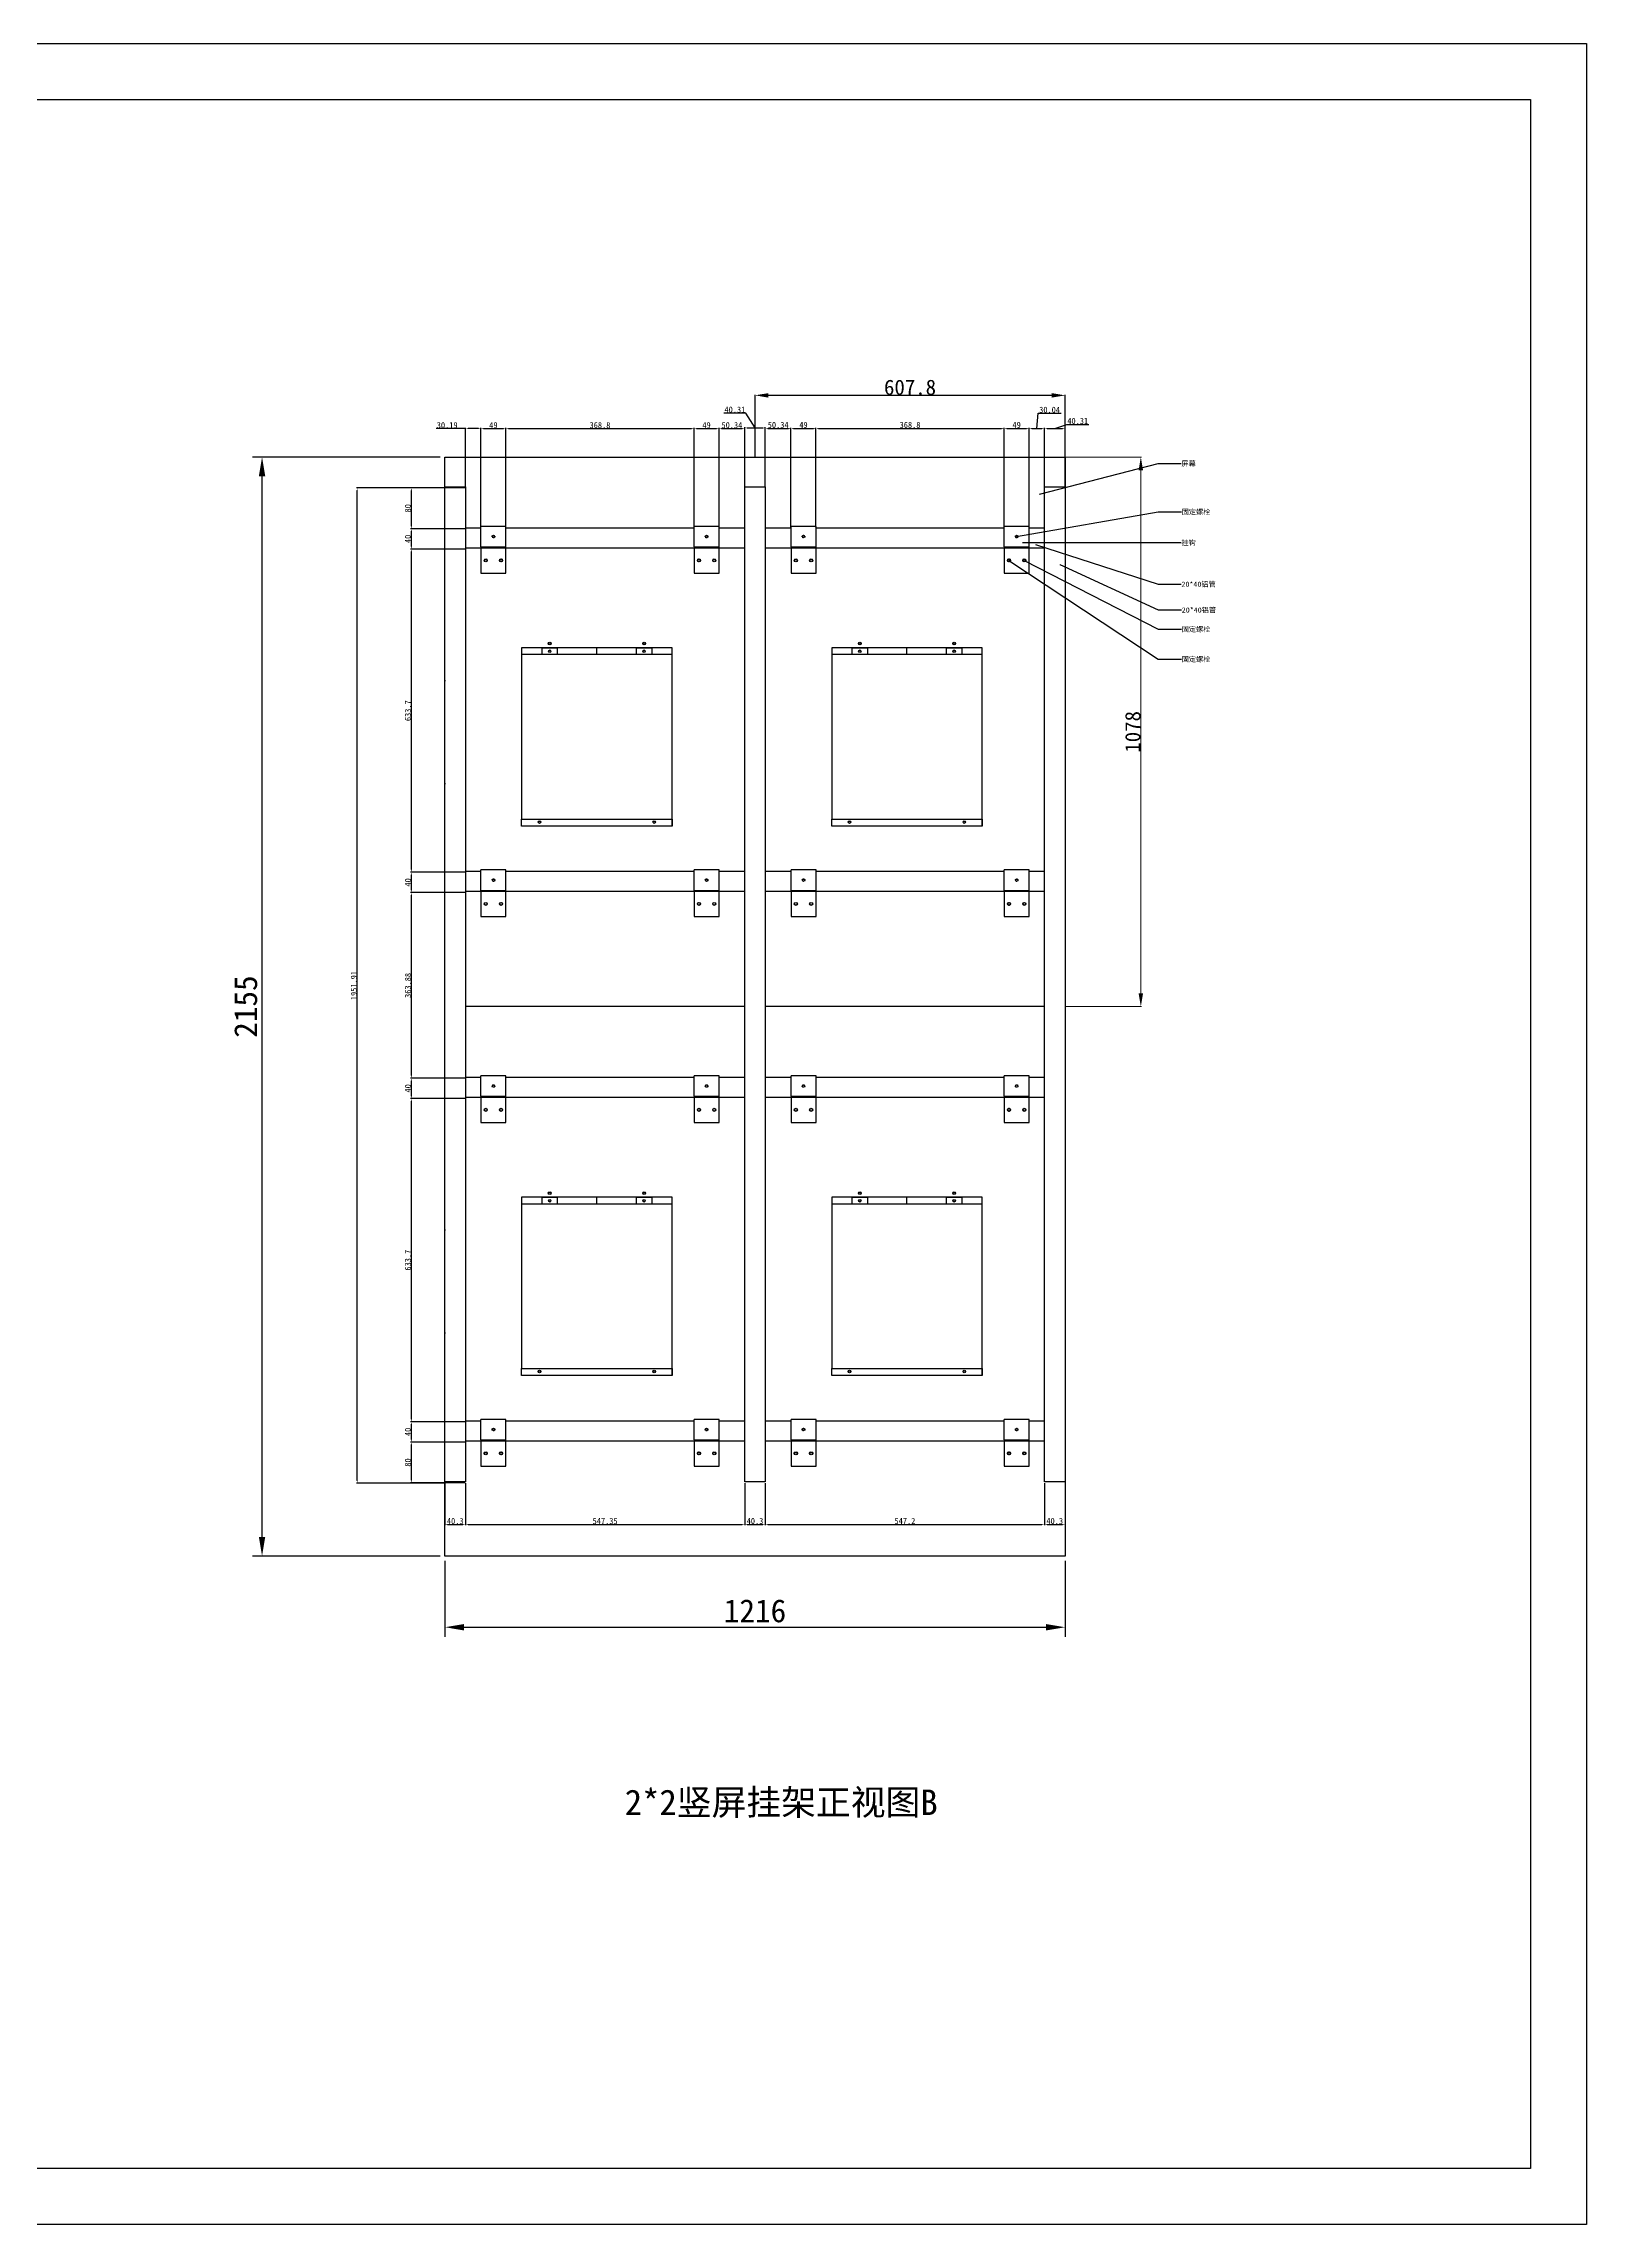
# Model space of a CAD drawing. Header units: millimetres. Extents: x 1129 to 15876, y -7514 to 3330.
# Drawn here: x 12852 to 15876, y -947 to 3330 of the extents above; entities that cross this region are included whole.
import ezdxf

# ---------------------------------------------------------------- set-up
doc = ezdxf.new("R2010")
doc.units = ezdxf.units.MM
doc.linetypes.add('HIDDEN', pattern=[0.375, 0.25, -0.125])
for name, color, linetype in [('02___PRT_ALL_AXES', 7, 'Continuous'), ('06___PRT_ALL_SURFS', 7, 'Continuous'), ('DEFAULT_2', 8, 'HIDDEN'), ('图框', 7, 'Continuous')]:
    doc.layers.add(name, color=color, linetype=linetype)
doc.layers.add('dim（尺寸标注）', color=4, linetype='Continuous', lineweight=13)
doc.layers.add('粗实线', color=7, linetype='Continuous', lineweight=25)
doc.dimstyles.new('1-15', dxfattribs={"dimscale": 15, "dimtxt": 3, "dimasz": 2.5, "dimexe": 1.25, "dimexo": 0.625, "dimtad": 1, "dimdec": 0, "dimtxsty": 'Standard', "dimcen": 2.5, "dimclrd": 4, "dimclre": 4, "dimadec": 0, "dimazin": 0, "dimtfac": 1, "dimtdec": 0, "dimtmove": 0, "dimatfit": 3, "dimfxl": 100, "dimfxlon": 1, "dimarcsym": 0})
doc.dimstyles.new('ISO-25', dxfattribs={"dimtxt": 12, "dimasz": 5, "dimexe": 1.25, "dimexo": 0.625, "dimtad": 1, "dimdsep": 46, "dimtxsty": 'Standard', "dimcen": 2.5, "dimclrd": 4, "dimclre": 4, "dimclrt": 4, "dimadec": 0, "dimazin": 0, "dimtfac": 1, "dimtmove": 0, "dimatfit": 3, "dimfxl": 100, "dimarcsym": 0})

# ---------------------------------------------------------------- blocks, each defined once
blk = doc.blocks.new('hgfdhgdhgd')
at = {"color": 3, "linetype": 'Continuous'}
for p, q in [((-21144.3, 10464.5), (-21193.3, 10464.5)), ((-21193.3, 10424.5), (-21193.3, 10464.5)), ((-21144.3, 10424.5), (-21144.3, 10464.5)), ((-21193.3, 10424.5), (-21144.3, 10424.5))]:
    blk.add_line(p, q, dxfattribs=at)
at = {"color": 7, "linetype": 'Continuous'}
for p, q in [((-21193.3, 10424.5), (-21193.3, 10373)), ((-21144.3, 10373), (-21144.3, 10424.5))]:
    blk.add_line(p, q, dxfattribs=at)
at = {"layer": '02___PRT_ALL_AXES', "color": 7, "linetype": 'Continuous'}
blk.add_line((-21193.3, 10373), (-21144.3, 10373), dxfattribs=at)
at = {"layer": '02___PRT_ALL_AXES', "color": 3, "linetype": 'Continuous'}
blk.add_circle((-21168.8, 10444.6), 2.1, dxfattribs=at)
at = {"layer": '02___PRT_ALL_AXES', "color": 7, "linetype": 'Continuous'}
for centre in [(-21183.8, 10398), (-21153.8, 10398)]:
    blk.add_circle(centre, 3, dxfattribs=at)
at = {"layer": 'DEFAULT_2', "color": 8, "linetype": 'HIDDEN'}
blk.add_circle((-21168.8, 10444.6), 2.5, dxfattribs=at)
blk = doc.blocks.new('*D27')
at = {"layer": 'Defpoints', "color": 0}
for p in [(14246, 2640.1), (14246, 2519), (14853.8, 2519)]:
    blk.add_point(p, dxfattribs=at)
at = {"layer": 'dim（尺寸标注）', "color": 4, "lineweight": -2}
for p, q in [((14246, 2519.6), (14246, 2641.3)), ((14827.8, 2640.1), (14272, 2640.1)), ((14853.8, 2519.6), (14853.8, 2641.3))]:
    blk.add_line(p, q, dxfattribs=at)
at = {"layer": 'dim（尺寸标注）', "color": 4}
for points in [[(14272, 2644.4), (14272, 2635.7), (14246, 2640.1)], [(14827.8, 2644.4), (14827.8, 2635.7), (14853.8, 2640.1)]]:
    blk.add_solid(points, dxfattribs=at)
at = {"layer": 'dim（尺寸标注）', "color": 4, "lineweight": 13, "insert": (14549.9, 2655.7), "char_height": 30, "attachment_point": 5}
blk.add_mtext('607.8', dxfattribs=at)
blk = doc.blocks.new('*D28')
at = {"color": 4, "lineweight": -2}
for p, q in [((13628.9, 2519), (13261, 2519)), ((13279.7, 401.3), (13279.7, 2481.5)), ((13628.9, 363.8), (13261, 363.8))]:
    blk.add_line(p, q, dxfattribs=at)
at = {"color": 4}
for points in [[(13273.5, 2481.5), (13286, 2481.5), (13279.7, 2519)], [(13273.5, 401.3), (13286, 401.3), (13279.7, 363.8)]]:
    blk.add_solid(points, dxfattribs=at)
at = {"layer": 'Defpoints', "color": 0}
for p in [(13279.7, 2519), (13638.2, 2519), (13638.2, 363.8)]:
    blk.add_point(p, dxfattribs=at)
at = {"color": 0, "insert": (13247.9, 1441.4), "char_height": 45, "attachment_point": 5, "rotation": 90}
blk.add_mtext('2155', dxfattribs=at)
blk = doc.blocks.new('*D29')
at = {"color": 4, "lineweight": -2}
for p, q in [((13638.2, 354.5), (13638.2, 205.4)), ((14853.8, 354.5), (14853.8, 205.4)), ((13675.7, 224.2), (14816.3, 224.2))]:
    blk.add_line(p, q, dxfattribs=at)
at = {"color": 4}
for points in [[(13675.7, 230.4), (13675.7, 217.9), (13638.2, 224.2)], [(14816.3, 230.4), (14816.3, 217.9), (14853.8, 224.2)]]:
    blk.add_solid(points, dxfattribs=at)
at = {"layer": 'Defpoints', "color": 0}
for p in [(13638.2, 363.8), (14853.8, 363.8), (14853.8, 224.2)]:
    blk.add_point(p, dxfattribs=at)
at = {"color": 0, "insert": (14246, 256.1), "char_height": 45, "attachment_point": 5}
blk.add_mtext('1216', dxfattribs=at)
blk = doc.blocks.new('SHU')
at = {"color": 2}
for p, q in [((2817.7, 2460.5), (2858, 2460.5)), ((2817.7, 509.2), (2817.7, 2460.5)), ((2858, 2460.5), (2858, 509.2)), ((2858, 509.2), (2817.7, 509.2))]:
    blk.add_line(p, q, dxfattribs=at)
blk = doc.blocks.new('*D177')
at = {"color": 4, "lineweight": -2}
for p, q in [((13638.2, 506.7), (13638.2, 424.6)), ((13678.5, 506.7), (13678.5, 424.6)), ((13643.2, 425.8), (13673.5, 425.8))]:
    blk.add_line(p, q, dxfattribs=at)
at = {"color": 4}
for points in [[(13643.2, 426.7), (13643.2, 425), (13638.2, 425.8)], [(13673.5, 426.7), (13673.5, 425), (13678.5, 425.8)]]:
    blk.add_solid(points, dxfattribs=at)
at = {"layer": 'Defpoints', "color": 0}
for p in [(13638.2, 507.3), (13678.5, 507.3), (13678.5, 425.8)]:
    blk.add_point(p, dxfattribs=at)
at = {"color": 4, "insert": (13658.4, 432.4), "char_height": 12, "attachment_point": 5}
blk.add_mtext('40.3', dxfattribs=at)
blk = doc.blocks.new('*D178')
at = {"color": 4, "lineweight": -2}
for p, q in [((13678.5, 506.7), (13678.5, 424.6)), ((14225.9, 506.7), (14225.9, 424.6)), ((13683.5, 425.8), (14220.9, 425.8))]:
    blk.add_line(p, q, dxfattribs=at)
at = {"color": 4}
for points in [[(13683.5, 426.7), (13683.5, 425), (13678.5, 425.8)], [(14220.9, 426.7), (14220.9, 425), (14225.9, 425.8)]]:
    blk.add_solid(points, dxfattribs=at)
at = {"layer": 'Defpoints', "color": 0}
for p in [(13678.5, 507.3), (14225.9, 507.3), (14225.9, 425.8)]:
    blk.add_point(p, dxfattribs=at)
at = {"color": 4, "insert": (13952.2, 432.4), "char_height": 12, "attachment_point": 5}
blk.add_mtext('547.35', dxfattribs=at)
blk = doc.blocks.new('*D179')
at = {"color": 4, "lineweight": -2}
for p, q in [((14225.9, 506.7), (14225.9, 424.6)), ((14266.2, 506.7), (14266.2, 424.6)), ((14230.9, 425.8), (14261.2, 425.8))]:
    blk.add_line(p, q, dxfattribs=at)
at = {"color": 4}
for points in [[(14230.9, 426.7), (14230.9, 425), (14225.9, 425.8)], [(14261.2, 426.7), (14261.2, 425), (14266.2, 425.8)]]:
    blk.add_solid(points, dxfattribs=at)
at = {"layer": 'Defpoints', "color": 0}
for p in [(14225.9, 507.3), (14266.2, 507.3), (14266.2, 425.8)]:
    blk.add_point(p, dxfattribs=at)
at = {"color": 4, "insert": (14246, 432.4), "char_height": 12, "attachment_point": 5}
blk.add_mtext('40.3', dxfattribs=at)
blk = doc.blocks.new('*D180')
at = {"color": 4, "lineweight": -2}
for p, q in [((14266.2, 506.7), (14266.2, 424.6)), ((14813.4, 506.7), (14813.4, 424.6)), ((14271.2, 425.8), (14808.4, 425.8))]:
    blk.add_line(p, q, dxfattribs=at)
at = {"color": 4}
for points in [[(14271.2, 426.7), (14271.2, 425), (14266.2, 425.8)], [(14808.4, 426.7), (14808.4, 425), (14813.4, 425.8)]]:
    blk.add_solid(points, dxfattribs=at)
at = {"layer": 'Defpoints', "color": 0}
for p in [(14266.2, 507.3), (14813.4, 507.3), (14813.4, 425.8)]:
    blk.add_point(p, dxfattribs=at)
at = {"color": 4, "insert": (14539.8, 432.4), "char_height": 12, "attachment_point": 5}
blk.add_mtext('547.2', dxfattribs=at)
blk = doc.blocks.new('*D181')
at = {"color": 4, "lineweight": -2}
for p, q in [((14813.4, 506.7), (14813.4, 424.6)), ((14853.7, 506.7), (14853.7, 424.6)), ((14818.4, 425.8), (14848.7, 425.8))]:
    blk.add_line(p, q, dxfattribs=at)
at = {"color": 4}
for points in [[(14818.4, 426.7), (14818.4, 425), (14813.4, 425.8)], [(14848.7, 426.7), (14848.7, 425), (14853.7, 425.8)]]:
    blk.add_solid(points, dxfattribs=at)
at = {"layer": 'Defpoints', "color": 0}
for p in [(14813.4, 507.3), (14853.7, 507.3), (14853.7, 425.8)]:
    blk.add_point(p, dxfattribs=at)
at = {"color": 4, "insert": (14833.5, 432.4), "char_height": 12, "attachment_point": 5}
blk.add_mtext('40.3', dxfattribs=at)
blk = doc.blocks.new('*D182')
at = {"color": 4, "lineweight": -2}
for p, q in [((13677.9, 2458.6), (13571, 2458.6)), ((13572.3, 2453.6), (13572.3, 2383.6)), ((13677.9, 2378.6), (13571, 2378.6))]:
    blk.add_line(p, q, dxfattribs=at)
at = {"color": 4}
for points in [[(13571.4, 2453.6), (13573.1, 2453.6), (13572.3, 2458.6)], [(13571.4, 2383.6), (13573.1, 2383.6), (13572.3, 2378.6)]]:
    blk.add_solid(points, dxfattribs=at)
at = {"layer": 'Defpoints', "color": 0}
for p in [(13678.5, 2458.6), (13572.3, 2378.6), (13678.5, 2378.6)]:
    blk.add_point(p, dxfattribs=at)
at = {"color": 4, "insert": (13565.6, 2418.6), "char_height": 12, "attachment_point": 5, "rotation": 90}
blk.add_mtext('80', dxfattribs=at)
blk = doc.blocks.new('*D183')
at = {"color": 4, "lineweight": -2}
for p, q in [((13677.9, 2378.6), (13571, 2378.6)), ((13572.3, 2373.6), (13572.3, 2343.6)), ((13677.9, 2338.6), (13571, 2338.6))]:
    blk.add_line(p, q, dxfattribs=at)
at = {"color": 4}
for points in [[(13571.4, 2373.6), (13573.1, 2373.6), (13572.3, 2378.6)], [(13571.4, 2343.6), (13573.1, 2343.6), (13572.3, 2338.6)]]:
    blk.add_solid(points, dxfattribs=at)
at = {"layer": 'Defpoints', "color": 0}
for p in [(13678.5, 2378.6), (13572.3, 2338.6), (13678.5, 2338.6)]:
    blk.add_point(p, dxfattribs=at)
at = {"color": 4, "insert": (13565.6, 2358.6), "char_height": 12, "attachment_point": 5, "rotation": 90}
blk.add_mtext('40', dxfattribs=at)
blk = doc.blocks.new('*D184')
at = {"color": 4, "lineweight": -2}
for p, q in [((13677.9, 2338.6), (13571, 2338.6)), ((13572.3, 2333.6), (13572.3, 1709.9)), ((13677.9, 1704.9), (13571, 1704.9))]:
    blk.add_line(p, q, dxfattribs=at)
at = {"color": 4}
for points in [[(13571.4, 2333.6), (13573.1, 2333.6), (13572.3, 2338.6)], [(13571.4, 1709.9), (13573.1, 1709.9), (13572.3, 1704.9)]]:
    blk.add_solid(points, dxfattribs=at)
at = {"layer": 'Defpoints', "color": 0}
for p in [(13678.5, 2338.6), (13572.3, 1704.9), (13678.5, 1704.9)]:
    blk.add_point(p, dxfattribs=at)
at = {"color": 4, "insert": (13565.6, 2021.7), "char_height": 12, "attachment_point": 5, "rotation": 90}
blk.add_mtext('633.7', dxfattribs=at)
blk = doc.blocks.new('*D185')
at = {"color": 4, "lineweight": -2}
for p, q in [((13677.9, 1704.9), (13571, 1704.9)), ((13572.3, 1699.9), (13572.3, 1669.9)), ((13677.9, 1664.9), (13571, 1664.9))]:
    blk.add_line(p, q, dxfattribs=at)
at = {"color": 4}
for points in [[(13571.4, 1699.9), (13573.1, 1699.9), (13572.3, 1704.9)], [(13571.4, 1669.9), (13573.1, 1669.9), (13572.3, 1664.9)]]:
    blk.add_solid(points, dxfattribs=at)
at = {"layer": 'Defpoints', "color": 0}
for p in [(13678.5, 1704.9), (13572.3, 1664.9), (13678.5, 1664.9)]:
    blk.add_point(p, dxfattribs=at)
at = {"color": 4, "insert": (13565.6, 1684.9), "char_height": 12, "attachment_point": 5, "rotation": 90}
blk.add_mtext('40', dxfattribs=at)
blk = doc.blocks.new('*D186')
at = {"color": 4, "lineweight": -2}
for p, q in [((13677.9, 1664.9), (13571, 1664.9)), ((13572.3, 1659.9), (13572.3, 1306)), ((13677.9, 1301), (13571, 1301))]:
    blk.add_line(p, q, dxfattribs=at)
at = {"color": 4}
for points in [[(13571.4, 1659.9), (13573.1, 1659.9), (13572.3, 1664.9)], [(13571.4, 1306), (13573.1, 1306), (13572.3, 1301)]]:
    blk.add_solid(points, dxfattribs=at)
at = {"layer": 'Defpoints', "color": 0}
for p in [(13678.5, 1664.9), (13572.3, 1301), (13678.5, 1301)]:
    blk.add_point(p, dxfattribs=at)
at = {"color": 4, "insert": (13565.6, 1482.9), "char_height": 12, "attachment_point": 5, "rotation": 90}
blk.add_mtext('363.88', dxfattribs=at)
blk = doc.blocks.new('*D187')
at = {"color": 4, "lineweight": -2}
for p, q in [((13677.9, 1301), (13571, 1301)), ((13572.3, 1296), (13572.3, 1266)), ((13677.9, 1261), (13571, 1261))]:
    blk.add_line(p, q, dxfattribs=at)
at = {"color": 4}
for points in [[(13571.4, 1296), (13573.1, 1296), (13572.3, 1301)], [(13571.4, 1266), (13573.1, 1266), (13572.3, 1261)]]:
    blk.add_solid(points, dxfattribs=at)
at = {"layer": 'Defpoints', "color": 0}
for p in [(13678.5, 1301), (13572.3, 1261), (13678.5, 1261)]:
    blk.add_point(p, dxfattribs=at)
at = {"color": 4, "insert": (13565.6, 1281), "char_height": 12, "attachment_point": 5, "rotation": 90}
blk.add_mtext('40', dxfattribs=at)
blk = doc.blocks.new('*D188')
at = {"color": 4, "lineweight": -2}
for p, q in [((13677.9, 1261), (13571, 1261)), ((13572.3, 1256), (13572.3, 632.3)), ((13677.9, 627.3), (13571, 627.3))]:
    blk.add_line(p, q, dxfattribs=at)
at = {"color": 4}
for points in [[(13571.4, 1256), (13573.1, 1256), (13572.3, 1261)], [(13571.4, 632.3), (13573.1, 632.3), (13572.3, 627.3)]]:
    blk.add_solid(points, dxfattribs=at)
at = {"layer": 'Defpoints', "color": 0}
for p in [(13678.5, 1261), (13572.3, 627.3), (13678.5, 627.3)]:
    blk.add_point(p, dxfattribs=at)
at = {"color": 4, "insert": (13565.6, 944.1), "char_height": 12, "attachment_point": 5, "rotation": 90}
blk.add_mtext('633.7', dxfattribs=at)
blk = doc.blocks.new('*D189')
at = {"color": 4, "lineweight": -2}
for p, q in [((13677.9, 627.3), (13571, 627.3)), ((13572.3, 622.3), (13572.3, 592.3)), ((13677.9, 587.3), (13571, 587.3))]:
    blk.add_line(p, q, dxfattribs=at)
at = {"color": 4}
for points in [[(13571.4, 622.3), (13573.1, 622.3), (13572.3, 627.3)], [(13571.4, 592.3), (13573.1, 592.3), (13572.3, 587.3)]]:
    blk.add_solid(points, dxfattribs=at)
at = {"layer": 'Defpoints', "color": 0}
for p in [(13678.5, 627.3), (13572.3, 587.3), (13678.5, 587.3)]:
    blk.add_point(p, dxfattribs=at)
at = {"color": 4, "insert": (13565.6, 607.3), "char_height": 12, "attachment_point": 5, "rotation": 90}
blk.add_mtext('40', dxfattribs=at)
blk = doc.blocks.new('*D190')
at = {"color": 4, "lineweight": -2}
for p, q in [((13677.9, 587.3), (13571, 587.3)), ((13572.3, 582.3), (13572.3, 512.3)), ((13677.9, 507.3), (13571, 507.3))]:
    blk.add_line(p, q, dxfattribs=at)
at = {"color": 4}
for points in [[(13571.4, 582.3), (13573.1, 582.3), (13572.3, 587.3)], [(13571.4, 512.3), (13573.1, 512.3), (13572.3, 507.3)]]:
    blk.add_solid(points, dxfattribs=at)
at = {"layer": 'Defpoints', "color": 0}
for p in [(13678.5, 587.3), (13572.3, 507.3), (13678.5, 507.3)]:
    blk.add_point(p, dxfattribs=at)
at = {"color": 4, "insert": (13565.6, 547.3), "char_height": 12, "attachment_point": 5, "rotation": 90}
blk.add_mtext('80', dxfattribs=at)
blk = doc.blocks.new('*D191')
at = {"color": 4, "lineweight": -2}
for p, q in [((13678.5, 2574.9), (13621, 2574.9)), ((13678.5, 2459.2), (13678.5, 2576.2)), ((13703.7, 2574.9), (13683.5, 2574.9)), ((13708.7, 2381.7), (13708.7, 2576.2))]:
    blk.add_line(p, q, dxfattribs=at)
at = {"color": 4}
for points in [[(13683.5, 2575.8), (13683.5, 2574.1), (13678.5, 2574.9)], [(13703.7, 2575.8), (13703.7, 2574.1), (13708.7, 2574.9)]]:
    blk.add_solid(points, dxfattribs=at)
at = {"layer": 'Defpoints', "color": 0}
for p in [(13708.7, 2574.9), (13678.5, 2458.6), (13708.7, 2381.1)]:
    blk.add_point(p, dxfattribs=at)
at = {"color": 4, "insert": (13642.6, 2581.6), "char_height": 12, "attachment_point": 5}
blk.add_mtext('30.19', dxfattribs=at)
blk = doc.blocks.new('*D192')
at = {"color": 4, "lineweight": -2}
for p, q in [((13708.7, 2381.7), (13708.7, 2576.2)), ((13713.7, 2574.9), (13752.7, 2574.9)), ((13757.7, 2381.7), (13757.7, 2576.2))]:
    blk.add_line(p, q, dxfattribs=at)
at = {"color": 4}
for points in [[(13713.7, 2575.8), (13713.7, 2574.1), (13708.7, 2574.9)], [(13752.7, 2575.8), (13752.7, 2574.1), (13757.7, 2574.9)]]:
    blk.add_solid(points, dxfattribs=at)
at = {"layer": 'Defpoints', "color": 0}
for p in [(13757.7, 2574.9), (13708.7, 2381.1), (13757.7, 2381.1)]:
    blk.add_point(p, dxfattribs=at)
at = {"color": 4, "insert": (13733.2, 2581.6), "char_height": 12, "attachment_point": 5}
blk.add_mtext('49', dxfattribs=at)
blk = doc.blocks.new('*D193')
at = {"color": 4, "lineweight": -2}
for p, q in [((13757.7, 2381.7), (13757.7, 2576.2)), ((13762.7, 2574.9), (14121.5, 2574.9)), ((14126.5, 2381.7), (14126.5, 2576.2))]:
    blk.add_line(p, q, dxfattribs=at)
at = {"color": 4}
for points in [[(13762.7, 2575.8), (13762.7, 2574.1), (13757.7, 2574.9)], [(14121.5, 2575.8), (14121.5, 2574.1), (14126.5, 2574.9)]]:
    blk.add_solid(points, dxfattribs=at)
at = {"layer": 'Defpoints', "color": 0}
for p in [(14126.5, 2574.9), (13757.7, 2381.1), (14126.5, 2381.1)]:
    blk.add_point(p, dxfattribs=at)
at = {"color": 4, "insert": (13942.1, 2581.6), "char_height": 12, "attachment_point": 5}
blk.add_mtext('368.8', dxfattribs=at)
blk = doc.blocks.new('*D194')
at = {"color": 4, "lineweight": -2}
for p, q in [((14126.5, 2381.7), (14126.5, 2576.2)), ((14131.5, 2574.9), (14170.5, 2574.9)), ((14175.5, 2381.7), (14175.5, 2576.2))]:
    blk.add_line(p, q, dxfattribs=at)
at = {"color": 4}
for points in [[(14131.5, 2575.8), (14131.5, 2574.1), (14126.5, 2574.9)], [(14170.5, 2575.8), (14170.5, 2574.1), (14175.5, 2574.9)]]:
    blk.add_solid(points, dxfattribs=at)
at = {"layer": 'Defpoints', "color": 0}
for p in [(14175.5, 2574.9), (14126.5, 2381.1), (14175.5, 2381.1)]:
    blk.add_point(p, dxfattribs=at)
at = {"color": 4, "insert": (14151, 2581.6), "char_height": 12, "attachment_point": 5}
blk.add_mtext('49', dxfattribs=at)
blk = doc.blocks.new('*D195')
at = {"color": 4, "lineweight": -2}
for p, q in [((14175.5, 2381.7), (14175.5, 2576.2)), ((14180.5, 2574.9), (14220.9, 2574.9)), ((14225.9, 2459.2), (14225.9, 2576.2))]:
    blk.add_line(p, q, dxfattribs=at)
at = {"color": 4}
for points in [[(14180.5, 2575.8), (14180.5, 2574.1), (14175.5, 2574.9)], [(14220.9, 2575.8), (14220.9, 2574.1), (14225.9, 2574.9)]]:
    blk.add_solid(points, dxfattribs=at)
at = {"layer": 'Defpoints', "color": 0}
for p in [(14225.9, 2574.9), (14225.9, 2458.6), (14175.5, 2381.1)]:
    blk.add_point(p, dxfattribs=at)
at = {"color": 4, "insert": (14200.7, 2581.6), "char_height": 12, "attachment_point": 5}
blk.add_mtext('50.34', dxfattribs=at)
blk = doc.blocks.new('*D196')
at = {"color": 4, "lineweight": -2}
for p, q in [((14228.2, 2605.4), (14185, 2605.4)), ((14225.9, 2459.2), (14225.9, 2577.4)), ((14246, 2576.2), (14228.2, 2605.4)), ((14230.9, 2576.2), (14261.2, 2576.2)), ((14266.2, 2459.2), (14266.2, 2577.4))]:
    blk.add_line(p, q, dxfattribs=at)
at = {"color": 4}
for points in [[(14230.9, 2577), (14230.9, 2575.4), (14225.9, 2576.2)], [(14261.2, 2577), (14261.2, 2575.4), (14266.2, 2576.2)]]:
    blk.add_solid(points, dxfattribs=at)
at = {"layer": 'Defpoints', "color": 0}
for p in [(14266.2, 2576.2), (14225.9, 2458.6), (14266.2, 2458.6)]:
    blk.add_point(p, dxfattribs=at)
at = {"color": 4, "insert": (14206.6, 2612), "char_height": 12, "attachment_point": 5}
blk.add_mtext('40.31', dxfattribs=at)
blk = doc.blocks.new('*D197')
at = {"color": 4, "lineweight": -2}
for p, q in [((14266.2, 2459.2), (14266.2, 2576.6)), ((14271.2, 2575.4), (14311.5, 2575.4)), ((14316.5, 2381.7), (14316.5, 2576.6))]:
    blk.add_line(p, q, dxfattribs=at)
at = {"color": 4}
for points in [[(14271.2, 2576.2), (14271.2, 2574.5), (14266.2, 2575.4)], [(14311.5, 2576.2), (14311.5, 2574.5), (14316.5, 2575.4)]]:
    blk.add_solid(points, dxfattribs=at)
at = {"layer": 'Defpoints', "color": 0}
for p in [(14316.5, 2575.4), (14266.2, 2458.6), (14316.5, 2381.1)]:
    blk.add_point(p, dxfattribs=at)
at = {"color": 4, "insert": (14291.4, 2582), "char_height": 12, "attachment_point": 5}
blk.add_mtext('50.34', dxfattribs=at)
blk = doc.blocks.new('*D198')
at = {"color": 4, "lineweight": -2}
for p, q in [((14316.5, 2381.7), (14316.5, 2576.6)), ((14321.5, 2575.4), (14360.5, 2575.4)), ((14365.5, 2381.7), (14365.5, 2576.6))]:
    blk.add_line(p, q, dxfattribs=at)
at = {"color": 4}
for points in [[(14321.5, 2576.2), (14321.5, 2574.5), (14316.5, 2575.4)], [(14360.5, 2576.2), (14360.5, 2574.5), (14365.5, 2575.4)]]:
    blk.add_solid(points, dxfattribs=at)
at = {"layer": 'Defpoints', "color": 0}
for p in [(14365.5, 2575.4), (14316.5, 2381.1), (14365.5, 2381.1)]:
    blk.add_point(p, dxfattribs=at)
at = {"color": 4, "insert": (14341, 2582), "char_height": 12, "attachment_point": 5}
blk.add_mtext('49', dxfattribs=at)
blk = doc.blocks.new('*D199')
at = {"color": 4, "lineweight": -2}
for p, q in [((14365.5, 2381.7), (14365.5, 2576.6)), ((14370.5, 2575.4), (14729.3, 2575.4)), ((14734.3, 2381.7), (14734.3, 2576.6))]:
    blk.add_line(p, q, dxfattribs=at)
at = {"color": 4}
for points in [[(14370.5, 2576.2), (14370.5, 2574.5), (14365.5, 2575.4)], [(14729.3, 2576.2), (14729.3, 2574.5), (14734.3, 2575.4)]]:
    blk.add_solid(points, dxfattribs=at)
at = {"layer": 'Defpoints', "color": 0}
for p in [(14734.3, 2575.4), (14365.5, 2381.1), (14734.3, 2381.1)]:
    blk.add_point(p, dxfattribs=at)
at = {"color": 4, "insert": (14549.9, 2582), "char_height": 12, "attachment_point": 5}
blk.add_mtext('368.8', dxfattribs=at)
blk = doc.blocks.new('*D200')
at = {"color": 4, "lineweight": -2}
for p, q in [((14734.3, 2381.7), (14734.3, 2576.6)), ((14739.3, 2575.4), (14778.3, 2575.4)), ((14783.3, 2382.3), (14783.3, 2576.6))]:
    blk.add_line(p, q, dxfattribs=at)
at = {"color": 4}
for points in [[(14739.3, 2576.2), (14739.3, 2574.5), (14734.3, 2575.4)], [(14778.3, 2576.2), (14778.3, 2574.5), (14783.3, 2575.4)]]:
    blk.add_solid(points, dxfattribs=at)
at = {"layer": 'Defpoints', "color": 0}
for p in [(14783.3, 2575.4), (14734.3, 2381.1), (14783.3, 2381.7)]:
    blk.add_point(p, dxfattribs=at)
at = {"color": 4, "insert": (14758.8, 2582), "char_height": 12, "attachment_point": 5}
blk.add_mtext('49', dxfattribs=at)
blk = doc.blocks.new('*D201')
at = {"color": 4, "lineweight": -2}
for p, q in [((14783.3, 2382.3), (14783.3, 2576.2)), ((14788.3, 2574.9), (14808.4, 2574.9)), ((14798.3, 2574.9), (14800.8, 2605.1)), ((14800.8, 2605.1), (14846.1, 2605.1)), ((14813.4, 2459.2), (14813.4, 2576.2))]:
    blk.add_line(p, q, dxfattribs=at)
at = {"color": 4}
for points in [[(14788.3, 2575.8), (14788.3, 2574.1), (14783.3, 2574.9)], [(14808.4, 2575.8), (14808.4, 2574.1), (14813.4, 2574.9)]]:
    blk.add_solid(points, dxfattribs=at)
at = {"layer": 'Defpoints', "color": 0}
for p in [(14813.4, 2574.9), (14813.4, 2458.6), (14783.3, 2381.7)]:
    blk.add_point(p, dxfattribs=at)
at = {"color": 4, "insert": (14823.4, 2611.7), "char_height": 12, "attachment_point": 5}
blk.add_mtext('30.04', dxfattribs=at)
blk = doc.blocks.new('*D202')
at = {"color": 4, "lineweight": -2}
for p, q in [((14813.4, 2459.2), (14813.4, 2576.2)), ((14818.4, 2574.9), (14848.7, 2574.9)), ((14833.5, 2574.9), (14857, 2583.1)), ((14853.7, 2459.2), (14853.7, 2576.2)), ((14857, 2583.1), (14900.2, 2583.1))]:
    blk.add_line(p, q, dxfattribs=at)
at = {"color": 4}
for points in [[(14818.4, 2575.8), (14818.4, 2574.1), (14813.4, 2574.9)], [(14848.7, 2575.8), (14848.7, 2574.1), (14853.7, 2574.9)]]:
    blk.add_solid(points, dxfattribs=at)
at = {"layer": 'Defpoints', "color": 0}
for p in [(14853.7, 2574.9), (14813.4, 2458.6), (14853.7, 2458.6)]:
    blk.add_point(p, dxfattribs=at)
at = {"color": 4, "insert": (14878.6, 2589.8), "char_height": 12, "attachment_point": 5}
blk.add_mtext('40.31', dxfattribs=at)
blk = doc.blocks.new('*D203')
at = {"color": 4, "lineweight": -2}
for p, q in [((13637.6, 2458.6), (13464.9, 2458.6)), ((13466.2, 511.7), (13466.2, 2453.6)), ((13637.6, 506.7), (13464.9, 506.7))]:
    blk.add_line(p, q, dxfattribs=at)
at = {"color": 4}
for points in [[(13465.4, 2453.6), (13467, 2453.6), (13466.2, 2458.6)], [(13465.4, 511.7), (13467, 511.7), (13466.2, 506.7)]]:
    blk.add_solid(points, dxfattribs=at)
at = {"layer": 'Defpoints', "color": 0}
for p in [(13466.2, 2458.6), (13638.2, 2458.6), (13638.2, 506.7)]:
    blk.add_point(p, dxfattribs=at)
at = {"color": 4, "insert": (13459.6, 1482.6), "char_height": 12, "attachment_point": 5, "rotation": 90}
blk.add_mtext('1951.91', dxfattribs=at)
blk = doc.blocks.new('TK')
at = {"layer": '图框'}
blk.add_lwpolyline([(7176.7, -904.8), (1128.7, -904.8), (1128.7, 3372), (7176.7, 3372), (7176.7, -904.8)], dxfattribs=at)
blk.add_lwpolyline([(7067, -795), (1238.5, -795), (1238.5, 3262.2), (7067, 3262.2)], close=True, dxfattribs=at)

msp = doc.modelspace()

# ---------------------------------------------------------------- linework, layer by layer
at = {"color": 7, "linetype": 'Continuous'}
for p, q in [((13638.227, 1441.417), (13638.227, 2518.997)), ((13638.227, 2518.997), (14246.027, 2518.997)), ((14246.027, 2518.997), (14853.827, 2518.997)), ((14853.827, 2518.997), (14853.827, 1441.417)), ((14083.505, 2131.707), (14083.505, 2145.207)), ((14691.305, 2131.707), (14691.305, 2145.207)), ((14083.505, 2131.707), (13788.505, 2131.707)), ((13788.505, 2131.707), (13788.505, 1809.207)), ((14083.505, 1809.207), (14083.505, 2131.707)), ((14691.305, 2131.707), (14396.305, 2131.707)), ((14396.305, 2131.707), (14396.305, 1809.207)), ((14691.305, 1809.207), (14691.305, 2131.707)), ((13639.527, 2080.157), (13638.227, 2080.157)), ((13638.227, 1879.157), (13639.527, 1879.157)), ((13788.505, 1809.207), (14083.505, 1809.207)), ((14083.505, 1795.207), (14083.505, 1809.207)), ((14396.305, 1809.207), (14691.305, 1809.207)), ((14691.305, 1795.207), (14691.305, 1809.207)), ((13638.227, 363.837), (13638.227, 1441.417)), ((14853.827, 1441.417), (14853.827, 363.837)), ((14083.505, 1054.127), (13788.505, 1054.127)), ((13788.505, 1054.127), (13788.505, 731.627)), ((14083.505, 1054.127), (14083.505, 1067.627)), ((14083.505, 731.627), (14083.505, 1054.127)), ((14691.305, 1054.127), (14396.305, 1054.127)), ((14396.305, 1054.127), (14396.305, 731.627)), ((14691.305, 1054.127), (14691.305, 1067.627)), ((14691.305, 731.627), (14691.305, 1054.127)), ((13639.527, 1002.577), (13638.227, 1002.577)), ((13638.227, 801.577), (13639.527, 801.577)), ((13788.505, 731.627), (14083.505, 731.627)), ((14083.505, 717.627), (14083.505, 731.627)), ((14396.305, 731.627), (14691.305, 731.627)), ((14691.305, 717.627), (14691.305, 731.627)), ((14246.027, 363.837), (13638.227, 363.837)), ((14853.827, 363.837), (14246.027, 363.837))]:
    msp.add_line(p, q, dxfattribs=at)
at = {"color": 1, "linetype": 'Continuous'}
for p, q in [((13936.005, 2131.707), (13936.005, 2145.207)), ((14543.805, 2131.707), (14543.805, 2145.207)), ((13936.005, 1054.127), (13936.005, 1067.627)), ((14543.805, 1054.127), (14543.805, 1067.627))]:
    msp.add_line(p, q, dxfattribs=at)
for p, q in [((14225.872, 1441.417), (13678.532, 1441.417)), ((14813.367, 1441.417), (14266.177, 1441.417)), ((14854.452, 1441.417), (14853.672, 1441.417))]:
    msp.add_line(p, q)
for points in [[(14083.505, 2145.207), (13788.505, 2145.207), (13788.505, 2131.707)], [(14691.305, 2145.207), (14396.305, 2145.207), (14396.305, 2131.707)], [(14083.505, 1067.627), (13788.505, 1067.627), (13788.505, 1054.127)], [(14691.305, 1067.627), (14396.305, 1067.627), (14396.305, 1054.127)]]:
    msp.add_lwpolyline(points)
at = {"color": 6, "linetype": 'Continuous'}
for centre in [(13718.227, 2316.507), (13748.227, 2316.507), (14136.027, 2316.507), (14166.027, 2316.507), (14326.027, 2316.507), (14356.027, 2316.507), (14743.827, 2316.507), (14773.827, 2316.507), (13718.227, 1238.927), (13748.227, 1238.927), (14136.027, 1238.927), (14166.027, 1238.927), (14326.027, 1238.927), (14356.027, 1238.927), (14743.827, 1238.927), (14773.827, 1238.927)]:
    msp.add_circle(centre, 2.5, dxfattribs=at)
at = {"color": 2, "linetype": 'Continuous'}
for centre in [(14136.027, 1642.807), (14743.827, 1642.807), (14136.027, 565.227), (14743.827, 565.227)]:
    msp.add_arc(centre, 2.5, 180, 255.472968, dxfattribs=at)
at = {"layer": '02___PRT_ALL_AXES', "color": 7, "linetype": 'Continuous'}
for p, q in [((13828.505, 2145.207), (13858.505, 2145.207)), ((13828.505, 2131.707), (13828.505, 2145.207)), ((13858.505, 2145.207), (13858.505, 2131.707)), ((14013.505, 2131.707), (14013.505, 2145.207)), ((14013.505, 2145.207), (14043.505, 2145.207)), ((14043.505, 2145.207), (14043.505, 2131.707)), ((14436.305, 2145.207), (14466.305, 2145.207)), ((14436.305, 2131.707), (14436.305, 2145.207)), ((14466.305, 2145.207), (14466.305, 2131.707)), ((14621.305, 2131.707), (14621.305, 2145.207)), ((14621.305, 2145.207), (14651.305, 2145.207)), ((14651.305, 2145.207), (14651.305, 2131.707)), ((13788.505, 1795.207), (13788.505, 1809.207)), ((14083.505, 1809.207), (14083.505, 1795.207)), ((14396.305, 1795.207), (14396.305, 1809.207)), ((14691.305, 1809.207), (14691.305, 1795.207)), ((14083.505, 1795.207), (13788.505, 1795.207)), ((14691.305, 1795.207), (14396.305, 1795.207)), ((13828.505, 1067.627), (13858.505, 1067.627)), ((13828.505, 1054.127), (13828.505, 1067.627)), ((13858.505, 1067.627), (13858.505, 1054.127)), ((14013.505, 1054.127), (14013.505, 1067.627)), ((14013.505, 1067.627), (14043.505, 1067.627)), ((14043.505, 1067.627), (14043.505, 1054.127)), ((14436.305, 1067.627), (14466.305, 1067.627)), ((14436.305, 1054.127), (14436.305, 1067.627)), ((14466.305, 1067.627), (14466.305, 1054.127)), ((14621.305, 1054.127), (14621.305, 1067.627)), ((14621.305, 1067.627), (14651.305, 1067.627)), ((14651.305, 1067.627), (14651.305, 1054.127)), ((13788.505, 717.627), (13788.505, 731.627)), ((14083.505, 731.627), (14083.505, 717.627)), ((14396.305, 717.627), (14396.305, 731.627)), ((14691.305, 731.627), (14691.305, 717.627)), ((14083.505, 717.627), (13788.505, 717.627)), ((14691.305, 717.627), (14396.305, 717.627))]:
    msp.add_line(p, q, dxfattribs=at)
for centre, radius in [((13718.227, 2316.507), 3), ((13748.227, 2316.507), 3), ((14136.027, 2316.507), 3), ((14166.027, 2316.507), 3), ((14326.027, 2316.507), 3), ((14356.027, 2316.507), 3), ((14743.827, 2316.507), 3), ((14773.827, 2316.507), 3), ((13843.505, 2138.207), 2.5), ((14028.505, 2138.207), 2.5), ((14451.305, 2138.207), 2.5), ((14636.305, 2138.207), 2.5), ((13823.505, 1803.207), 2.5), ((14048.505, 1803.207), 2.5), ((14431.305, 1803.207), 2.5), ((14656.305, 1803.207), 2.5), ((13718.227, 1642.807), 3), ((13748.227, 1642.807), 3), ((14136.027, 1642.807), 3), ((14166.027, 1642.807), 3), ((14326.027, 1642.807), 3), ((14356.027, 1642.807), 3), ((14743.827, 1642.807), 3), ((14773.827, 1642.807), 3), ((13718.227, 1238.927), 3), ((13748.227, 1238.927), 3), ((14136.027, 1238.927), 3), ((14166.027, 1238.927), 3), ((14326.027, 1238.927), 3), ((14356.027, 1238.927), 3), ((14743.827, 1238.927), 3), ((14773.827, 1238.927), 3), ((13843.505, 1060.627), 2.5), ((14028.505, 1060.627), 2.5), ((14451.305, 1060.627), 2.5), ((14636.305, 1060.627), 2.5), ((13823.505, 725.627), 2.5), ((14048.505, 725.627), 2.5), ((14431.305, 725.627), 2.5), ((14656.305, 725.627), 2.5), ((13718.227, 565.227), 3), ((13748.227, 565.227), 3), ((14136.027, 565.227), 3), ((14166.027, 565.227), 3), ((14326.027, 565.227), 3), ((14356.027, 565.227), 3), ((14743.827, 565.227), 3), ((14773.827, 565.227), 3)]:
    msp.add_circle(centre, radius, dxfattribs=at)
at = {"layer": '02___PRT_ALL_AXES', "color": 3, "linetype": 'Continuous'}
for centre in [(13843.505, 2153.207), (14028.505, 2153.207), (14451.305, 2153.207), (14636.305, 2153.207), (13843.505, 1075.627), (14028.505, 1075.627), (14451.305, 1075.627), (14636.305, 1075.627)]:
    msp.add_circle(centre, 2.7, dxfattribs=at)
at = {"layer": '02___PRT_ALL_AXES', "color": 6, "linetype": 'Continuous'}
for centre in [(13718.227, 1642.807), (13748.227, 1642.807), (14136.027, 1642.807), (14166.027, 1642.807), (14326.027, 1642.807), (14356.027, 1642.807), (14743.827, 1642.807), (14773.827, 1642.807), (13718.227, 565.227), (13748.227, 565.227), (14136.027, 565.227), (14166.027, 565.227), (14326.027, 565.227), (14356.027, 565.227), (14743.827, 565.227), (14773.827, 565.227)]:
    msp.add_circle(centre, 2.5, dxfattribs=at)
at = {"layer": '06___PRT_ALL_SURFS', "color": 6, "linetype": 'Continuous'}
for centre, radius in [((13843.505, 2153.207), 2.7), ((13843.505, 2153.207), 2), ((13843.505, 2138.207), 2), ((14028.505, 2153.207), 2.7), ((14028.505, 2153.207), 2), ((14028.505, 2138.207), 2), ((14451.305, 2153.207), 2.7), ((14451.305, 2153.207), 2), ((14451.305, 2138.207), 2), ((14636.305, 2153.207), 2.7), ((14636.305, 2153.207), 2), ((14636.305, 2138.207), 2), ((13823.505, 1803.207), 2), ((14048.505, 1803.207), 2), ((14431.305, 1803.207), 2), ((14656.305, 1803.207), 2), ((13843.505, 1075.627), 2.7), ((13843.505, 1075.627), 2), ((14028.505, 1075.627), 2.7), ((14028.505, 1075.627), 2), ((14451.305, 1075.627), 2.7), ((14451.305, 1075.627), 2), ((14636.305, 1075.627), 2.7), ((14636.305, 1075.627), 2), ((13843.505, 1060.627), 2), ((14028.505, 1060.627), 2), ((14451.305, 1060.627), 2), ((14636.305, 1060.627), 2), ((13823.505, 725.627), 2), ((14048.505, 725.627), 2), ((14431.305, 725.627), 2), ((14656.305, 725.627), 2)]:
    msp.add_circle(centre, radius, dxfattribs=at)
at = {"layer": 'dim（尺寸标注）', "lineweight": 13}
for p, q in [((14854.452, 2518.997), (15003.519, 2518.997)), ((15002.269, 2492.997), (15002.269, 1467.417)), ((14854.452, 1441.417), (15003.519, 1441.417))]:
    msp.add_line(p, q, dxfattribs=at)
at = {"layer": 'dim（尺寸标注）'}
for points in [[(14997.936, 2492.997), (15006.603, 2492.997), (15002.269, 2518.997)], [(14997.936, 1467.417), (15006.603, 1467.417), (15002.269, 1441.417)]]:
    msp.add_solid(points, dxfattribs=at)
at = {"layer": '粗实线', "color": 1}
for p, q in [((13638.177, 2380.507), (13638.227, 2380.507)), ((13678.537, 2380.507), (13708.727, 2380.507)), ((13757.727, 2380.507), (14126.527, 2380.507)), ((14175.527, 2380.507), (14225.872, 2380.507)), ((14266.182, 2380.507), (14316.527, 2380.507)), ((14365.527, 2380.507), (14734.327, 2380.507)), ((14783.327, 2380.507), (14813.367, 2380.507)), ((14853.777, 2380.507), (14853.777, 2340.507)), ((13638.227, 2340.507), (13638.177, 2340.507)), ((14225.872, 2340.507), (13678.536, 2340.507)), ((14813.367, 2340.507), (14266.181, 2340.507)), ((13678.533, 1706.807), (13708.727, 1706.807)), ((13757.727, 1706.807), (14126.527, 1706.807)), ((14175.527, 1706.807), (14225.872, 1706.807)), ((14266.178, 1706.807), (14316.527, 1706.807)), ((14365.527, 1706.807), (14734.327, 1706.807)), ((14783.327, 1706.807), (14813.367, 1706.807)), ((14853.827, 1706.807), (14853.827, 1666.807)), ((14225.872, 1666.807), (13678.533, 1666.807)), ((14813.367, 1666.807), (14266.178, 1666.807)), ((13678.531, 1302.927), (13708.727, 1302.927)), ((13757.727, 1302.927), (14126.527, 1302.927)), ((14175.527, 1302.927), (14225.872, 1302.927)), ((14266.176, 1302.927), (14316.527, 1302.927)), ((14365.527, 1302.927), (14734.327, 1302.927)), ((14783.327, 1302.927), (14813.367, 1302.927)), ((14853.826, 1302.927), (14853.827, 1302.927)), ((14853.827, 1302.927), (14853.827, 1262.927)), ((14225.872, 1262.927), (13678.531, 1262.927)), ((14813.367, 1262.927), (14266.176, 1262.927)), ((14853.827, 1262.927), (14853.826, 1262.927)), ((13678.527, 629.227), (13708.727, 629.227)), ((13757.727, 629.227), (14126.527, 629.227)), ((14175.527, 629.227), (14225.872, 629.227)), ((14266.172, 629.227), (14316.527, 629.227)), ((14365.527, 629.227), (14734.327, 629.227)), ((14783.327, 629.227), (14813.367, 629.227)), ((14853.822, 629.227), (14853.827, 629.227)), ((14853.827, 629.227), (14853.827, 589.227)), ((14225.872, 589.227), (13678.527, 589.227)), ((14813.367, 589.227), (14266.172, 589.227)), ((14853.827, 589.227), (14853.822, 589.227))]:
    msp.add_line(p, q, dxfattribs=at)

# ---------------------------------------------------------------- block references
for name, p in [('TK', (8698.849, -42.096)), ('SHU', (10820.52, 0)), ('SHU', (11408.165, 0)), ('SHU', (11995.66, 0))]:
    msp.add_blockref(name, p)
at = {"layer": '粗实线'}
for p in [(34902.074, -8081.473), (35319.874, -8081.473), (35509.874, -8081.473), (35927.674, -8081.473), (34902.074, -8755.173), (35319.874, -8755.173), (35509.874, -8755.173), (35927.674, -8755.173), (34902.074, -9159.053), (35319.874, -9159.053), (35509.874, -9159.053), (35927.674, -9159.053), (34902.074, -9832.753), (35319.874, -9832.753), (35509.874, -9832.753), (35927.674, -9832.753)]:
    msp.add_blockref('hgfdhgdhgd', p, dxfattribs=at)

# ---------------------------------------------------------------- texts
at = {"color": 4, "char_height": 10, "attachment_point": 1}
for s, insert in [('{\\fSimSun|b0|i0|c134|p2;屏幕}', (15081.87, 2511.386)), ('{\\fSimSun|b0|i0|c134|p2;固定螺栓}', (15082.495, 2416.444)), ('{\\fSimSun|b0|i0|c134|p2;挂钩}', (15081.87, 2356.221)), ('20*40铝管', (15081.87, 2274.752)), ('20*40铝管', (15082.495, 2224.164)), ('{\\fSimSun|b0|i0|c134|p2;固定螺栓}', (15082.495, 2186.319)), ('{\\fSimSun|b0|i0|c134|p2;固定螺栓}', (15082.495, 2127.523))]:
    msp.add_mtext(s, dxfattribs=dict(at, insert=insert))
at = {"insert": (13990.68, -94.081), "char_height": 50, "width": 844.96559, "attachment_point": 1}
msp.add_mtext('2*2{\\fSimHei|b0|i0|c134|p2;竖屏挂架正视图B}', dxfattribs=at)
at = {"layer": 'dim（尺寸标注）', "lineweight": 13, "insert": (14986.644, 1980.207), "char_height": 30, "attachment_point": 5, "rotation": 90}
msp.add_mtext('1078', dxfattribs=at)

# ---------------------------------------------------------------- dimensions: what is measured, and where the dimension line sits
for base, p1, p2, picture, middle in [((14266.182, 2576.194), (14225.872, 2458.573), (14266.182, 2458.573), '*D196', (14227.595, 2605.401)), ((14813.367, 2574.944), (14783.327, 2381.698), (14813.367, 2458.573), '*D201', (14801.428, 2605.103)), ((14853.677, 2574.944), (14813.367, 2458.573), (14853.677, 2458.573), '*D202', (14857.603, 2583.131))]:
    dim = msp.add_linear_dim(base=base, p1=p1, p2=p2, dimstyle='ISO-25', override={"dimtmove": 1})
    dim.commit()
    dim.dimension.update_dxf_attribs({"geometry": picture, "text_midpoint": middle, "dimtype": 160})
dim = msp.add_linear_dim(base=(13708.727, 2574.944), p1=(13678.537, 2458.573), p2=(13708.727, 2381.073), dimstyle='ISO-25')
dim.commit()
dim.dimension.update_dxf_attribs({"geometry": '*D191', "text_midpoint": (13642.587, 2574.944), "dimtype": 160})
for base, p1, p2, picture, middle in [((13757.727, 2574.944), (13708.727, 2381.073), (13757.727, 2381.073), '*D192', (13733.227, 2581.569)), ((14126.527, 2574.944), (13757.727, 2381.073), (14126.527, 2381.073), '*D193', (13942.127, 2581.569)), ((14175.527, 2574.944), (14126.527, 2381.073), (14175.527, 2381.073), '*D194', (14151.027, 2581.569)), ((14225.8719, 2574.9438), (14175.527, 2381.0735), (14225.8719, 2458.5735), '*D195', (14200.6995, 2581.5688)), ((14316.527, 2575.3605), (14266.1821, 2458.5735), (14316.527, 2381.0735), '*D197', (14291.3545, 2581.9855)), ((14365.527, 2575.36), (14316.527, 2381.073), (14365.527, 2381.073), '*D198', (14341.027, 2581.985)), ((14734.327, 2575.36), (14365.527, 2381.073), (14734.327, 2381.073), '*D199', (14549.927, 2581.985)), ((14783.327, 2575.36), (14734.327, 2381.073), (14783.327, 2381.698), '*D200', (14758.827, 2581.985)), ((14225.8719, 425.8209), (13678.5266, 507.2935), (14225.8719, 507.2935), '*D178', (13952.1992, 432.4459)), ((14266.171, 425.821), (14225.872, 507.293), (14266.171, 507.293), '*D179', (14246.022, 432.446)), ((14813.367, 425.821), (14266.171, 507.293), (14813.367, 507.291), '*D180', (14539.769, 432.446)), ((14853.667, 425.821), (14813.367, 507.291), (14853.667, 507.293), '*D181', (14833.517, 432.446))]:
    dim = msp.add_linear_dim(base=base, p1=p1, p2=p2, dimstyle='ISO-25', override={"dimtmove": 1})
    dim.commit()
    dim.dimension.update_dxf_attribs({"geometry": picture, "text_midpoint": middle})
for base, p1, p2, dimstyle, picture, middle, dimtype in [((13279.731, 2518.997), (13638.227, 363.837), (13638.227, 2518.997), '1-15', '*D28', (13279.731, 1441.417), 161), ((13466.190518381, 2458.573483467), (13638.22699411, 506.668483467), (13638.22699411, 2458.573483467), 'ISO-25', '*D203', (13466.190518381, 1482.620983467), 160)]:
    dim = msp.add_linear_dim(base=base, p1=p1, p2=p2, angle=90, dimstyle=dimstyle)
    dim.commit()
    dim.dimension.update_dxf_attribs({"geometry": picture, "text_midpoint": middle, "dimtype": dimtype})
dim = msp.add_linear_dim(base=(13572.26, 2378.574), p1=(13678.537, 2458.573), p2=(13678.537, 2378.574), angle=90, dimstyle='ISO-25')
dim.commit()
dim.dimension.update_dxf_attribs({"geometry": '*D182', "text_midpoint": (13565.635, 2418.573)})
for base, p1, p2, picture, middle in [((13572.26, 2338.574), (13678.537, 2378.574), (13678.536, 2338.574), '*D183', (13565.635, 2358.574)), ((13572.26, 1704.873), (13678.536, 2338.574), (13678.533, 1704.873), '*D184', (13565.635, 2021.724)), ((13572.26, 1664.873), (13678.533, 1704.873), (13678.533, 1664.873), '*D185', (13565.635, 1684.873)), ((13572.26, 1300.993), (13678.533, 1664.873), (13678.531, 1300.993), '*D186', (13565.635, 1482.933)), ((13572.26, 1260.993), (13678.531, 1300.993), (13678.531, 1260.993), '*D187', (13565.635, 1280.993)), ((13572.26, 627.293), (13678.531, 1260.993), (13678.527, 627.293), '*D188', (13565.635, 944.143)), ((13572.26, 587.293), (13678.527, 627.293), (13678.527, 587.293), '*D189', (13565.635, 607.293)), ((13572.26, 507.293), (13678.527, 587.293), (13678.527, 507.293), '*D190', (13565.635, 547.293))]:
    dim = msp.add_linear_dim(base=base, p1=p1, p2=p2, angle=90, dimstyle='ISO-25', override={"dimtmove": 1})
    dim.commit()
    dim.dimension.update_dxf_attribs({"geometry": picture, "text_midpoint": middle})
dim = msp.add_linear_dim(base=(13678.527, 425.821), p1=(13638.227, 507.293), p2=(13678.527, 507.293), dimstyle='ISO-25')
dim.commit()
dim.dimension.update_dxf_attribs({"geometry": '*D177', "text_midpoint": (13658.377, 432.446)})
dim = msp.add_aligned_dim(p1=(13638.227, 363.837), p2=(14853.827, 363.837), distance=-139.649, dimstyle='1-15')
dim.commit()
dim.dimension.update_dxf_attribs({"geometry": '*D29', "text_midpoint": (14246.027, 256.063)})
at = {"layer": 'dim（尺寸标注）', "lineweight": 13}
dim = msp.add_linear_dim(base=(14246.027, 2640.08), p1=(14853.827, 2518.997), p2=(14246.027, 2518.997), dimstyle='ISO-25', override={"dimscale": 1, "dimtxt": 30, "dimasz": 26, "dimcen": 0, "dimfxl": 0.05}, dxfattribs=at)
dim.commit()
dim.dimension.update_dxf_attribs({"geometry": '*D27', "text_midpoint": (14549.927, 2640.08), "dimtype": 160})

# ---------------------------------------------------------------- leaders
at = {"annotation_type": 0, "has_hookline": 1, "hookline_direction": 0}
for points, text_width in [([(14803.626, 2446.273), (15036.394, 2506.386), (15081.245, 2506.386)], 27.318), ([(14758.827, 2363.157), (15036.394, 2411.444), (15081.87, 2411.444)], 54.749), ([(14743.827, 2316.507), (15036.394, 2122.523), (15081.87, 2122.523)], 54.749), ([(14770.292, 2351.221), (15036.394, 2351.221), (15081.245, 2351.221)], 27.263), ([(14773.827, 2316.507), (15036.394, 2181.319), (15081.87, 2181.319)], 54.749), ([(14795.491, 2347.632), (15036.394, 2269.752), (15081.245, 2269.752)], 74.488), ([(14843.244, 2308.463), (15036.394, 2219.164), (15081.87, 2219.164)], 74.488)]:
    msp.add_leader(points, dimstyle='ISO-25', override={"dimgap": 0.625, "dimtad": 0}, dxfattribs=dict(at, text_width=text_width))

doc.saveas('drawing.dxf')
